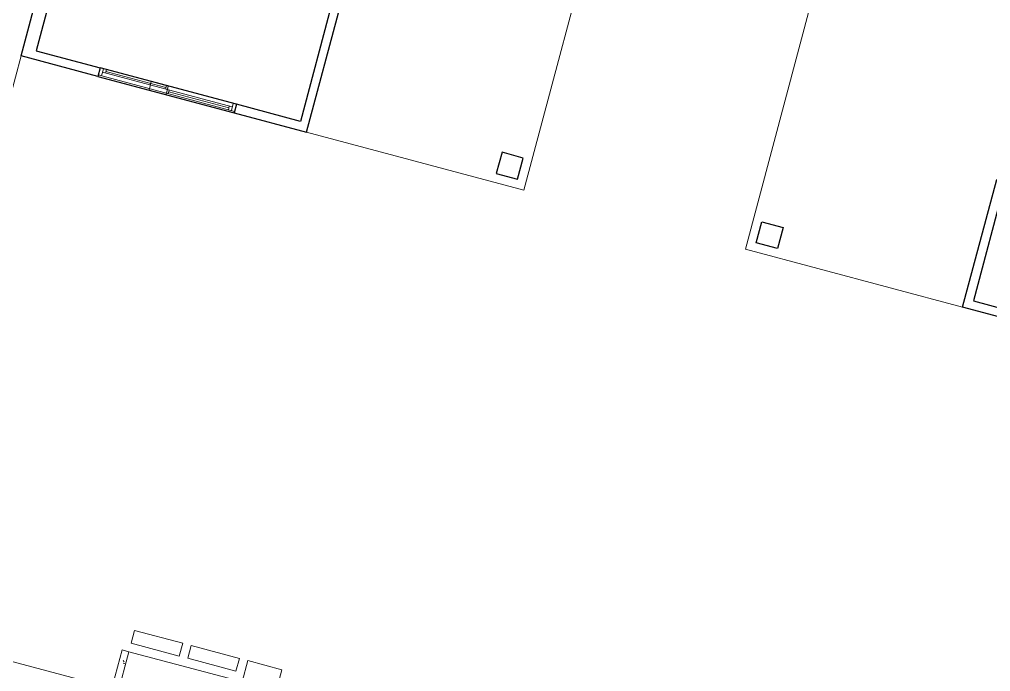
# Model space of a CAD drawing. Header units: metres. Extents: x 689715 to 690980, y 1005284 to 1006835.
# Drawn here: x 690903.16 to 690914.18, y 1005646.42 to 1005653.81 of the extents above; entities that cross this region are included whole.
import ezdxf

# ---------------------------------------------------------------- set-up
doc = ezdxf.new("R2010")
doc.units = ezdxf.units.M
doc.linetypes.add('HIDDEN', pattern=[0.375, 0.25, -0.125])
doc.linetypes.add('PHANTOM', pattern=[2.5, 1.25, -0.25, 0.25, -0.25, 0.25, -0.25])
for name, color, linetype in [('0_HUELLAS CASAS CASTILLA', 1, 'Continuous'), ('0_NUMERO DE LOTE FASE V', 3, 'Continuous'), ('A-GRANADA', 7, 'Continuous'), ('A-WALL-HEAD', 1, 'Continuous'), ('FR_ANTE', 1, 'Continuous'), ('FR_MURO', 1, 'Continuous')]:
    doc.layers.add(name, color=color, linetype=linetype)
for name, color, linetype, lineweight in [('A-FLOR', 250, 'Continuous', 9), ('A-GLAZ', 151, 'Continuous', 9), ('FR_DT', 1, 'HIDDEN', 0), ('Muros', 7, 'Continuous', 13), ('Patrón de corte', 7, 'Continuous', 13), ('Suelos', 7, 'Continuous', 9)]:
    doc.layers.add(name, color=color, linetype=linetype, lineweight=lineweight)

# ---------------------------------------------------------------- blocks, each defined once
blk = doc.blocks.new('granda tipo')
at = {"layer": 'A-FLOR', "color": 8}
blk.add_line((7.199999999786918, 17.49974451396804), (7.199999999786918, 17.99865090944303), dxfattribs=at)
blk.add_lwpolyline([(1.500000001160437, 13.9997445139735), (1.300000001159709, 13.9997445139735), (1.300000001159709, 17.50029131623506), (3.849999999786554, 17.49974451396804), (3.849999999786554, 17.49974451396804)], dxfattribs=at)
at = {"layer": 'A-GLAZ', "color": 8}
for p, q in [((6.299999999788191, 17.48231451397131), (4.699999999787828, 17.48231451397131)), ((4.699999999787828, 17.48231451397131), (4.699999999787828, 17.39974451397229)), ((6.299999999788191, 17.48231451397131), (4.699999999787828, 17.48231451397131)), ((6.299999999542628, 17.48231451397131), (4.699999999786918, 17.48231451397131)), ((4.738099999775763, 17.39974451397131), (4.738099999775763, 17.48231451397131)), ((4.738099999775763, 17.44103951397132), (6.261900000023083, 17.44103951397132)), ((4.773024999788426, 17.48231451397131), (4.773024999788426, 17.44103951397132)), ((5.477774999788302, 17.46167701397133), (4.773024999788426, 17.46167701397133)), ((5.477774999788302, 17.48231451397131), (5.477774999788302, 17.44103951397132)), ((5.49999999978801, 17.44103951397132), (5.49999999978801, 17.48231451397131)), ((5.49999999978801, 17.44103951397132), (5.49999999978801, 17.39974451397131)), ((5.522224999788627, 17.39974451397131), (5.522224999788627, 17.44103951397132)), ((5.522224999788627, 17.42040201397132), (6.226974999788503, 17.42040201397132)), ((6.226974999788503, 17.39974451397131), (6.226974999788503, 17.44103951397132)), ((6.261900000023083, 17.48231451397131), (6.261900000023083, 17.39974451397131)), ((6.261900000023083, 17.39974451397131), (6.261900000023083, 17.48231451397131)), ((6.299999999788191, 17.39974451397229), (6.299999999788191, 17.48231451397131)), ((4.699999999787828, 17.39974451397229), (6.299999999788191, 17.39974451397229)), ((6.299999999788191, 17.39974451397131), (4.699999999787828, 17.39974451397131))]:
    blk.add_line(p, q, dxfattribs=at)
at = {"layer": 'A-WALL-HEAD', "color": 8}
blk.add_lwpolyline([(8.089999999786336, 16.59974451397568), (8.089999999786336, 16.4997445139735), (7.149999999785827, 16.4997445139735), (7.149999999785827, 15.44974451396877), (7.049999999783644, 15.44974451396877), (7.049999999783644, 17.39974451397495), (6.299999999785463, 17.39974451397495), (6.299999999785463, 17.49974451396804), (7.199999999786918, 17.49974451396804), (7.199999999786918, 16.59974451397568), (8.089999999786336, 16.59974451397568)], dxfattribs=at)
at = {"layer": 'FR_ANTE', "color": 8}
for p, q in [((6.299999999785463, 17.49974451396804), (4.699999999786918, 17.49974451396804)), ((4.699999999786918, 17.39974451397495), (6.299999999785463, 17.39974451397495))]:
    blk.add_line(p, q, dxfattribs=at)
at = {"layer": 'FR_DT', "color": 8}
blk.add_lwpolyline([(5.699999999790556, 17.39974451397495), (5.500263340175401, 17.39974451397495), (5.500263340175401, 17.49974451396804), (5.699999999790556, 17.49974451396804)], close=True, dxfattribs=at)
at = {"layer": 'FR_MURO', "color": 8}
for points in [[(4.699999999786918, 17.39974451397495), (4.699999999786918, 17.49974451396804), (3.849999999786554, 17.49974451396804), (3.849999999786554, 15.99974451397168), (3.949999999788737, 15.99974451397168), (3.949999999788737, 17.39974451397495), (4.699999999786918, 17.39974451397495)], [(1.649999999793103, 17.39974451397495), (1.399999999787646, 17.39974451397495), (1.399999999787646, 17.14974451396949), (1.649999999793103, 17.14974451396949), (1.649999999793103, 17.39974451397495)]]:
    blk.add_lwpolyline(points, dxfattribs=at)
blk = doc.blocks.new('012-AR_CASTILLA_MODELO B_rvt-1-PLANO CLAVE _8 CASAS EN HILERA_ - Dependent 1')
at = {"layer": 'Patrón de corte'}
h = blk.add_hatch(dxfattribs=at)
h.set_pattern_fill('HORMIGÓN', color=254, scale=0.9999999999999999, style=0, pattern_type=2)
h.set_pattern_definition([(49.99999999999996, (0, -2.328306436538696e-10), (0.4377584771638401, -0.03836033982117172), [0.04599999999999997, -0.5029999999999996]), (354.9999999999999, (0, -2.328306436538696e-10), (-0.0843952140696779, 0.4580987315439033), [0.037, -0.402]), (100.451, (0.03600000008009374, -0.003000000258907676), (0.3526758939897786, 0.4199401312074266), [0.03899999999999999, -0.427]), (46.18399999999996, (0, 0.121999999973923), (0.6506308650644553, -0.1004214988211121), [0.06899999999999998, -0.7539999999999997]), (96.63599999999995, (0.05400000012014061, 0.113999999826774), (0.570191611846052, 0.5938707988951815), [0.058, -0.6409999999999998]), (351.1839999999999, (0, 0.121999999973923), (0.5697220635397624, 0.5936975411065765), [0.05499999999999999, -0.6039999999999999]), (21, (0.06099999987054616, 0.09100000001490116), (0.3642747293136029, -0.245780230253577), [0.04599999999999997, -0.5029999999999996]), (326, (0.06099999987054616, 0.09100000001490116), (0.1482769546615402, 0.4415777901075864), [0.03699999999999999, -0.4019999999999999]), (71.451, (0.09099999989848584, 0.07100000022910535), (0.512048302653334, 0.1963072483374968), [0.03900000000000001, -0.4270000000000002]), (37.49999999999998, (0, -2.328306436538696e-10), (0.007375797972208928, 0.2022933454275577), [0.02, -0.3769999999999999, 0.02, -0.3879999999999999, -0.4039999999999999]), (37.49999999999998, (0, -2.328306436538696e-10), (0.007375797972208928, 0.2022933454275577), [-0.8059999999999998, 0.02, -0.384]), (7.49999999999994, (0, -2.328306436538696e-10), (0.1600503399492728, 0.2399435114399267), [0.02, -0.2129999999999999, 0.02, -0.3679999999999999, -0.154]), (7.49999999999994, (0, -2.328306436538696e-10), (0.1600503399492728, 0.2399435114399267), [-0.6209999999999999, 0.02, -0.134]), (327.5, (-0.136000000173226, -2.328306436538696e-10), (0.325416223879766, -0.01404568388630395), [0.02, -0.132, 0.02, -0.455, -0.6309999999999999]), (327.5, (-0.136000000173226, -2.328306436538696e-10), (0.325416223879766, -0.01404568388630395), [-0.6279999999999999, 0.02, -0.6109999999999999]), (317.4999999999999, (-0.1970000000437722, -2.328306436538696e-10), (0.3554815006055005, 0.06081860510782444), [0.01999999999999999, -0.1779999999999999, 0.01999999999999999, -0.2959999999999999, -0.4479999999999997]), (317.4999999999999, (-0.1970000000437722, -2.328306436538696e-10), (0.3554815006055005, 0.06081860510782444), [-0.5139999999999997, 0.01999999999999999, -0.4279999999999998])])
h.paths.add_polyline_path([(14.82183760160115, 90.85271324054338), (14.82183760165935, 92.30771324015222), (14.74183760175947, 92.30771324015222), (14.74183760146843, 90.85271324007772)], flags=0)
at = {"layer": 'Muros', "color": 253}
for p, q in [((14.82183760165935, 92.30771324015222), (14.74183760175947, 92.30771324015222)), ((14.74183760175947, 92.30771324015222), (14.74183760146843, 90.85271324007772)), ((14.82183760160115, 91.69771324028261), (14.82183760165935, 92.30771324015222))]:
    blk.add_line(p, q, dxfattribs=at)
at = {"layer": 'Suelos', "color": 9}
blk.add_line((14.74183760164306, 91.85771324043162), (11.73183760151733, 91.85771324019879), dxfattribs=at)
blk = doc.blocks.new('C TRANSFORMADA A B')
at = {"layer": 'Suelos', "color": 9}
for p, q in [((273.3538196661975, -15.53005139407469), (273.1038196661975, -15.53005139395827)), ((273.1038196661975, -15.53005139395827), (273.1038196661975, -15.93005139403977)), ((273.1038196661975, -15.93005139403977), (273.3538196661975, -15.93005139403977)), ((273.2538196661044, -16.03005139395827), (273.1038196661975, -16.03005139395827)), ((273.1038196661975, -16.03005139395827), (273.1038196661975, -16.59502569312463)), ((273.2538196661044, -16.59502569341566), (273.2538196661044, -16.03005139395827)), ((273.3538196661975, -16.03005139407469), (273.3538196661975, -17.2599999923259)), ((273.1038196661975, -16.59502569312463), (273.2538196661044, -16.59502569341566)), ((273.1038196661975, -16.69502569327597), (273.1038196661975, -17.25999999226769)), ((273.2538196661044, -16.69502569315955), (273.1038196661975, -16.69502569327597)), ((273.2538196661044, -17.25999999226769), (273.2538196661044, -16.69502569315955)), ((273.1038196661975, -17.25999999226769), (273.2538196661044, -17.25999999226769))]:
    blk.add_line(p, q, dxfattribs=at)
blk = doc.blocks.new('CASTILLA 7 NUEVA')
at = {"rotation": 269.9999998879757}
blk.add_blockref('C TRANSFORMADA A B', (323.2665340037202, 260.2961971557233), dxfattribs=at)
at = {"layer": '0_HUELLAS CASAS CASTILLA', "color": 8, "lineweight": 5}
blk.add_blockref('012-AR_CASTILLA_MODELO B_rvt-1-PLANO CLAVE _8 CASAS EN HILERA_ - Dependent 1', (291.1846956951194, -105.3653356872965), dxfattribs=at)

msp = doc.modelspace()

# ---------------------------------------------------------------- block references
at = {"layer": '0_NUMERO DE LOTE FASE V', "linetype": 'PHANTOM', "rotation": 345.0660436350147}
msp.add_blockref('CASTILLA 7 NUEVA', (690612.0991462446, 1005738.120083135), dxfattribs=at)
at = {"layer": 'A-GRANADA', "color": 8, "rotation": 165.0660436375465}
msp.add_blockref('granda tipo', (690914.650426182, 1005668.449963465), dxfattribs=at)
at = {"layer": 'A-GRANADA', "color": 8, "xscale": -1, "rotation": 165.0660436971836}
msp.add_blockref('granda tipo', (690914.6504261739, 1005668.449963441), dxfattribs=at)

doc.saveas('drawing.dxf')
